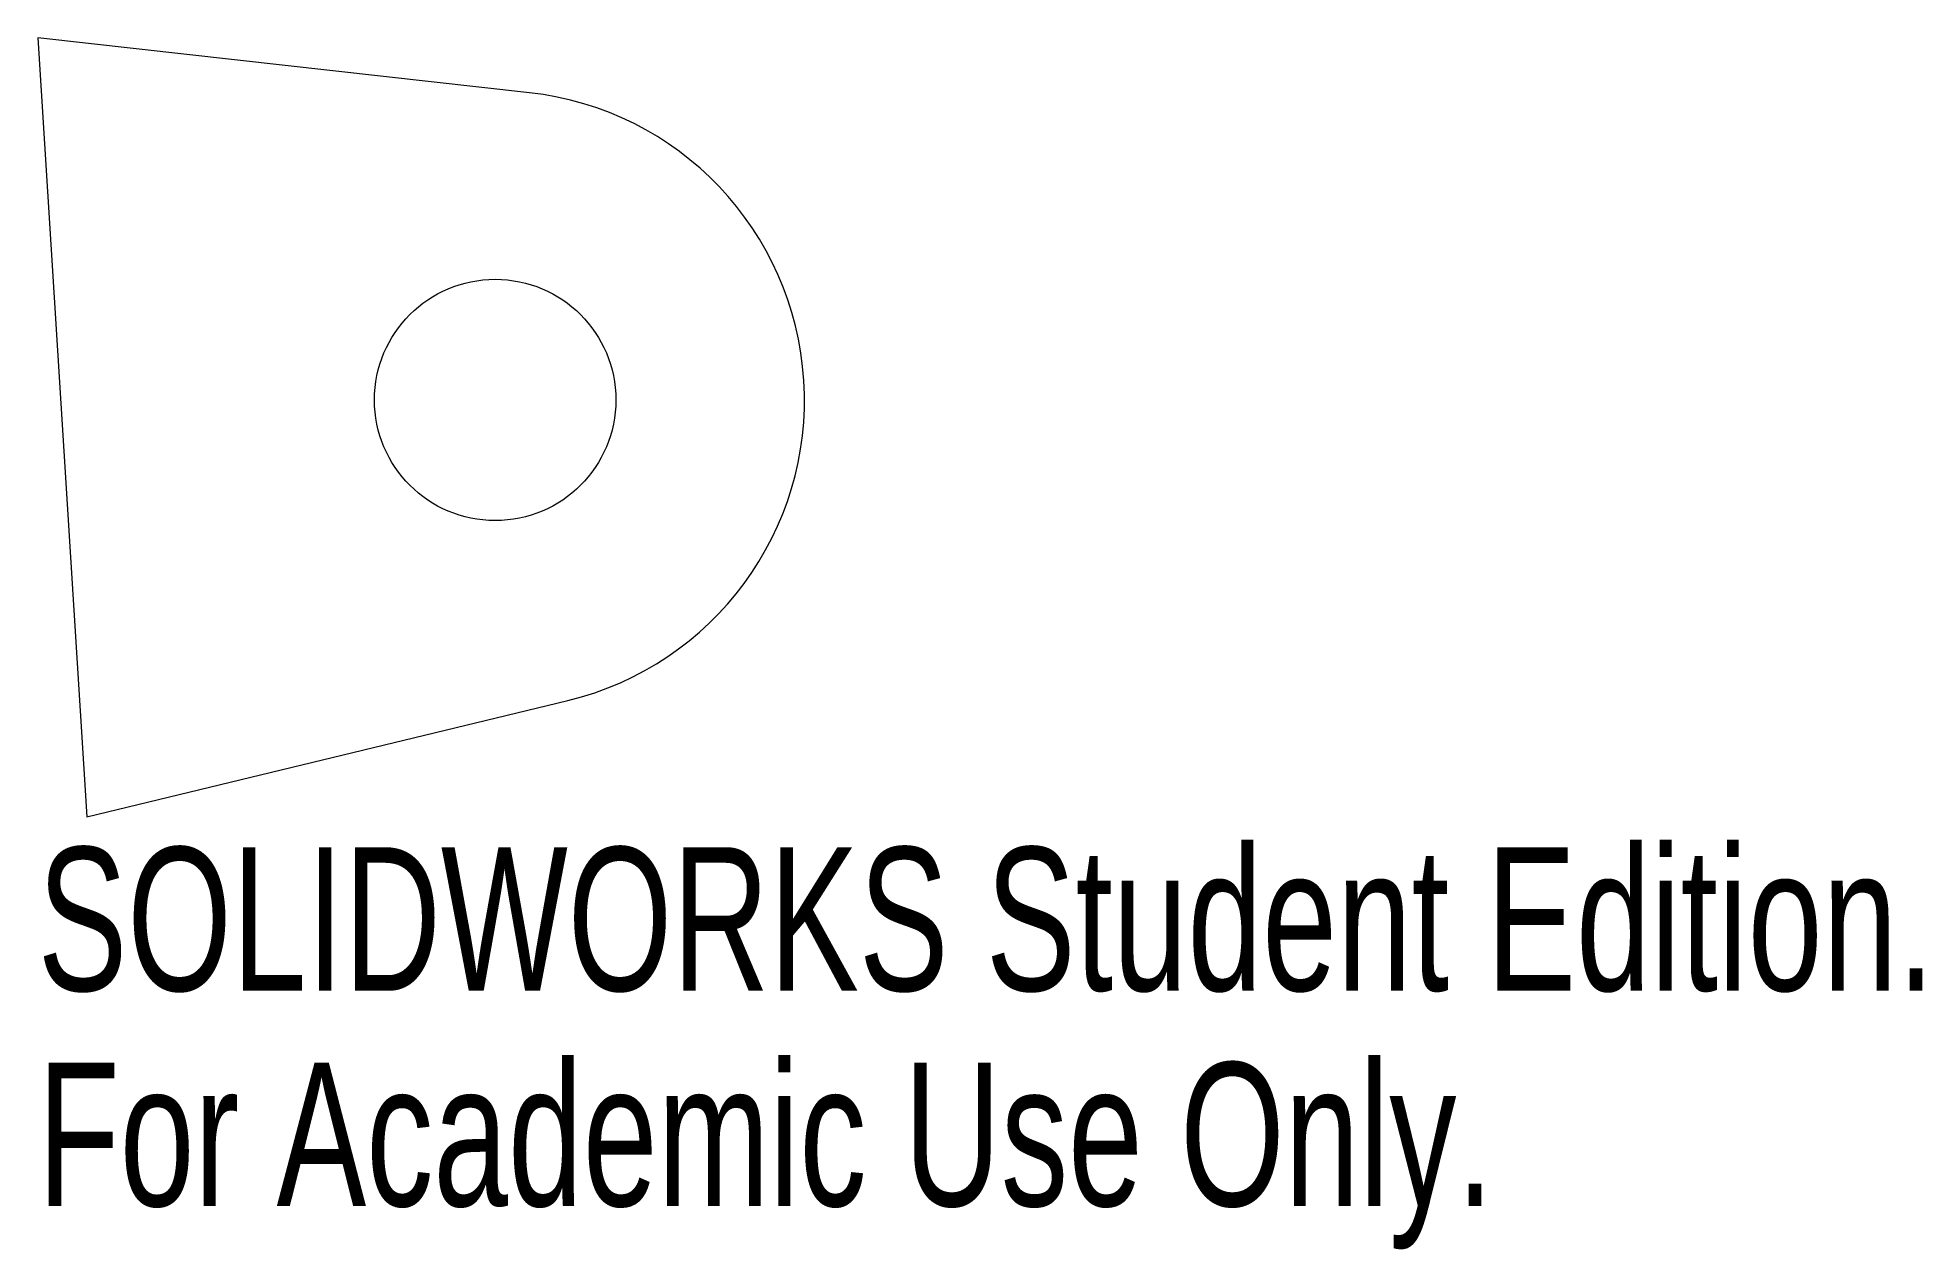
# Model space of a CAD drawing. Header units: inches. Extents: x 20.23 to 22.73, y 16 to 17.6.
import ezdxf

# ---------------------------------------------------------------- set-up
doc = ezdxf.new("R2010")
doc.units = ezdxf.units.IN
doc.header["$MEASUREMENT"] = 0
doc.styles.add('SLDTEXTSTYLE0', font='TXT', dxfattribs={"width": 0.7})

msp = doc.modelspace()

# ---------------------------------------------------------------- linework, layer by layer
at = {"color": 7, "linetype": 'Continuous', "lineweight": 15}
for p, q in [((20.88, 17.5318), (20.2279, 17.6048)), ((20.2279, 17.6048), (20.2932, 16.5714)), ((20.2932, 16.5714), (20.9309, 16.7259))]:
    msp.add_line(p, q, dxfattribs=at)
msp.add_circle((20.8344, 17.1244), 0.16, dxfattribs=at)
msp.add_arc((20.8344, 17.1244), 0.41, 283.6157, 83.6157, dxfattribs=at)

# ---------------------------------------------------------------- texts
at = {"color": 7, "linetype": 'Continuous', "char_height": 0.1903, "attachment_point": 1, "style": 'SLDTEXTSTYLE0'}
for s, insert in [('SOLIDWORKS Student Edition.', (20.2279, 16.5313)), ('For Academic Use Only.', (20.2279, 16.2458))]:
    msp.add_mtext(s, dxfattribs=dict(at, insert=insert))

doc.saveas('drawing.dxf')
